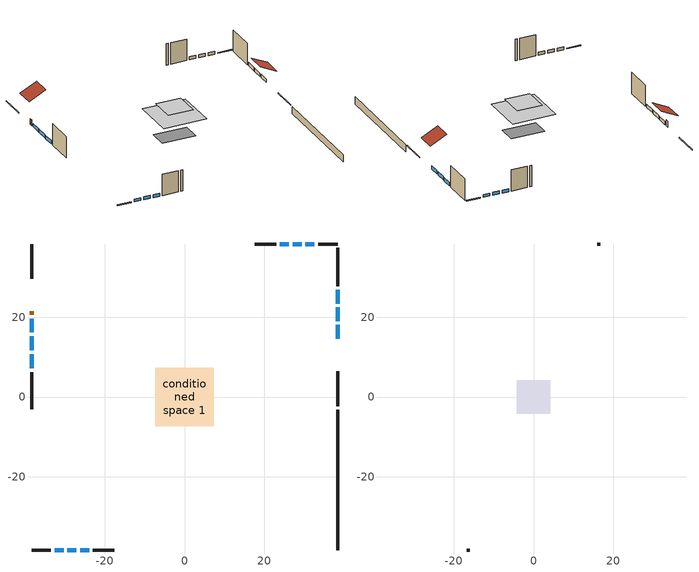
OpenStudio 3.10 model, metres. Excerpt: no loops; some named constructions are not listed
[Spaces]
conditioned space 1
 floor foundation (Slab1 construction): -5.65,-3.14 -5.65,3.14 5.65,3.14 5.65,-3.14 z-2.13
 floor adiabatic (AdiabaticFloorConstruction): -7.29,-7.29 -7.29,7.29 7.29,7.29 7.29,-7.29 z5.18
 wall outside (Wall1 construction): 38.36,27.82 38.36,37.43 z0.3:7.62
 wall outside (Wall2 construction): -22.95,-38.36 -17.61,-38.36 z0.3:7.62
 wall outside (Wall3 construction): -38.36,6.25 -38.36,-3.11 z0.3:7.62
 wall outside (Wall4 construction): 22.95,38.36 17.61,38.36 z0.3:7.62
 wall outside (RimJoist1 construction): 38.36,-2.27 38.36,6.45 z0.3:0.61
 wall outside (RimJoist2 construction): -38.36,-38.36 -33.51,-38.36 z0.3:0.61
 wall outside (RimJoist3 construction): -38.36,38.36 -38.36,29.64 z0.3:0.61
 wall outside (RimJoist4 construction): 38.36,38.36 33.51,38.36 z0.3:0.61
 wall outside (AdiabaticWallConstruction): 38.36,14.6 38.36,18.08 / 38.36,19.01 38.36,22.49 / 38.36,23.42 38.36,26.89 / -38.36,15.28 -38.36,11.69 / -38.36,10.76 -38.36,7.17 z0.3:1.49; -32.58,-38.36 -30.3,-38.36 / -29.37,-38.36 -27.09,-38.36 / -26.16,-38.36 -23.88,-38.36 / 32.58,38.36 30.3,38.36 / 29.37,38.36 27.09,38.36 / 26.16,38.36 23.88,38.36 z0.3:1.31; -38.36,19.64 -38.36,16.21 z0.3:1.43
 wall outside (AdiabaticWallConstruction 1): -38.36,21.49 -38.36,20.57 z0.3:2.34
 wall foundation (FoundationWall1 construction): 38.36,-38.36 38.36,-3.2 z-2.13:0.3
 window (WindowConstruction): 38.36,14.6 38.36,18.08 z0.3:1.49
 window (WindowConstruction 1): 38.36,19.01 38.36,22.49 z0.3:1.49
 window (WindowConstruction 2): 38.36,23.42 38.36,26.89 z0.3:1.49
 window (WindowConstruction 3): -32.58,-38.36 -30.3,-38.36 z0.3:1.31
 window (WindowConstruction 4): -29.37,-38.36 -27.09,-38.36 z0.3:1.31
 window (WindowConstruction 5): -26.16,-38.36 -23.88,-38.36 z0.3:1.31
 window (WindowConstruction 6): -38.36,19.64 -38.36,16.21 z0.3:1.43
 window (WindowConstruction 7): -38.36,15.28 -38.36,11.69 z0.3:1.49
 window (WindowConstruction 8): -38.36,10.76 -38.36,7.17 z0.3:1.49
 window (WindowConstruction 9): 32.58,38.36 30.3,38.36 z0.3:1.31
 window (WindowConstruction 10): 29.37,38.36 27.09,38.36 z0.3:1.31
 window (WindowConstruction 11): 26.16,38.36 23.88,38.36 z0.3:1.31
 door (Door): -38.36,21.49 -38.36,20.57 z0.3:2.34
 ceiling adiabatic (AdiabaticFloorConstruction): 7.29,-7.29 7.29,7.29 -7.29,7.29 -7.29,-7.29 z5.18
attic - vented 1
 floor to conditioned space 1 (Floor1 construction Reversed): -4.21,-4.21 -4.21,4.21 4.21,4.21 4.21,-4.21 z7.62
 wall outside (Wall5 construction): -16.68,-38.36 -16.01,-38.36 z0.3:7.62
 wall outside (Wall6 construction): 16.68,38.36 16.01,38.36 z0.3:7.62
 roof outside (Roof1 construction): 38.36,13.67,7.62 32.73,13.67,10.44 32.73,7.38,10.44 38.36,7.38,7.62
 roof outside (Roof2 construction): -38.36,22.41,7.62 -32.73,22.41,10.44 -32.73,28.71,10.44 -38.36,28.71,7.62
[Material] Roughness=Rough; Thermal Absorptance=0.9
Name | Thickness {m} | Conductivity {W/m-K} | Density {kg/m3} | Specific Heat {J/kg-K} | Solar Absorptance | Visible Absorptance
gypsum board | 0.0127 | 0.160291 | 801 | 837.4 | 0.6 | 0.6
ceiling stud and cavity | 0.1397 | 0.118061 | 65.682 | 1177.47 | 0.7 | 0.7
[Construction]
Floor1 construction: ceiling stud and cavity, gypsum board
[Schedule:Day]
heating setpoint day; cooling setpoint day: 3, 0, 20.2778, 12, 0, 19.7222, 24, 0, 20.2778
exterior lighting schedule day: 1, 0, 0.566667, 3, 0, 0.524167, 5, 0, 0.495833, 6, 0, 0.5525, 7, 0, 0.623333, 8, 0, 0.580833, 9, 0, 0.439167, 10, 0, 0.354167, 12, 0, 0.34, 13, 0, 0.354167, 14, 0, 0.396667, 15, 0, 0.425, 16, 0, 0.495833, 17, 0, 0.623333, 18, 0, 0.793333, 19, 0, 0.906667, 20, 0, 0.963333, 21, 0, 0.991667, 22, 0, 0.920833, 23, 0, 0.793333, 24, 0, 0.665833
exterior lighting schedule day 1: 1, 0, 0.528571, 3, 0, 0.488929, 5, 0, 0.4625, 6, 0, 0.515357, 7, 0, 0.581429, 8, 0, 0.541786, 9, 0, 0.409643, 10, 0, 0.330357, 12, 0, 0.317143, 13, 0, 0.330357, 14, 0, 0.37, 15, 0, 0.396429, 16, 0, 0.4625, 17, 0, 0.581429, 18, 0, 0.74, 19, 0, 0.845714, 20, 0, 0.898571, 21, 0, 0.925, 22, 0, 0.858929, 23, 0, 0.74, 24, 0, 0.621071
exterior lighting schedule day 2: 1, 0, 0.485714, 3, 0, 0.449286, 5, 0, 0.425, 6, 0, 0.473571, 7, 0, 0.534286, 8, 0, 0.497857, 9, 0, 0.376429, 10, 0, 0.303571, 12, 0, 0.291429, 13, 0, 0.303571, 14, 0, 0.34, 15, 0, 0.364286, 16, 0, 0.425, 17, 0, 0.534286, 18, 0, 0.68, 19, 0, 0.777143, 20, 0, 0.825714, 21, 0, 0.85, 22, 0, 0.789286, 23, 0, 0.68, 24, 0, 0.570714
exterior lighting schedule day 3: 1, 0, 0.442857, 3, 0, 0.409643, 5, 0, 0.3875, 6, 0, 0.431786, 7, 0, 0.487143, 8, 0, 0.453929, 9, 0, 0.343214, 10, 0, 0.276786, 12, 0, 0.265714, 13, 0, 0.276786, 14, 0, 0.31, 15, 0, 0.332143, 16, 0, 0.3875, 17, 0, 0.487143, 18, 0, 0.62, 19, 0, 0.708571, 20, 0, 0.752857, 21, 0, 0.775, 22, 0, 0.719643, 23, 0, 0.62, 24, 0, 0.520357
exterior lighting schedule day 4: 1, 0, 0.4, 3, 0, 0.37, 5, 0, 0.35, 6, 0, 0.39, 7, 0, 0.44, 8, 0, 0.41, 9, 0, 0.31, 10, 0, 0.25, 12, 0, 0.24, 13, 0, 0.25, 14, 0, 0.28, 15, 0, 0.3, 16, 0, 0.35, 17, 0, 0.44, 18, 0, 0.56, 19, 0, 0.64, 20, 0, 0.68, 21, 0, 0.7, 22, 0, 0.65, 23, 0, 0.56, 24, 0, 0.47
exterior lighting schedule day 5: 1, 0, 0.380952, 3, 0, 0.352381, 5, 0, 0.333333, 6, 0, 0.371429, 7, 0, 0.419048, 8, 0, 0.390476, 9, 0, 0.295238, 10, 0, 0.238095, 12, 0, 0.228571, 13, 0, 0.238095, 14, 0, 0.266667, 15, 0, 0.285714, 16, 0, 0.333333, 17, 0, 0.419048, 18, 0, 0.533333, 19, 0, 0.609524, 20, 0, 0.647619, 21, 0, 0.666667, 22, 0, 0.619048, 23, 0, 0.533333, 24, 0, 0.447619
exterior lighting schedule day 6: 1, 0, 0.390476, 3, 0, 0.36119, 5, 0, 0.341667, 6, 0, 0.380714, 7, 0, 0.429524, 8, 0, 0.400238, 9, 0, 0.302619, 10, 0, 0.244048, 12, 0, 0.234286, 13, 0, 0.244048, 14, 0, 0.273333, 15, 0, 0.292857, 16, 0, 0.341667, 17, 0, 0.429524, 18, 0, 0.546667, 19, 0, 0.624762, 20, 0, 0.66381, 21, 0, 0.683333, 22, 0, 0.634524, 23, 0, 0.546667, 24, 0, 0.45881
exterior lighting schedule day 7: 1, 0, 0.419048, 3, 0, 0.387619, 5, 0, 0.366667, 6, 0, 0.408571, 7, 0, 0.460952, 8, 0, 0.429524, 9, 0, 0.324762, 10, 0, 0.261905, 12, 0, 0.251429, 13, 0, 0.261905, 14, 0, 0.293333, 15, 0, 0.314286, 16, 0, 0.366667, 17, 0, 0.460952, 18, 0, 0.586667, 19, 0, 0.670476, 20, 0, 0.712381, 21, 0, 0.733333, 22, 0, 0.680952, 23, 0, 0.586667, 24, 0, 0.492381
exterior lighting schedule day 8: 1, 0, 0.466667, 3, 0, 0.431667, 5, 0, 0.408333, 6, 0, 0.455, 7, 0, 0.513333, 8, 0, 0.478333, 9, 0, 0.361667, 10, 0, 0.291667, 12, 0, 0.28, 13, 0, 0.291667, 14, 0, 0.326667, 15, 0, 0.35, 16, 0, 0.408333, 17, 0, 0.513333, 18, 0, 0.653333, 19, 0, 0.746667, 20, 0, 0.793333, 21, 0, 0.816667, 22, 0, 0.758333, 23, 0, 0.653333, 24, 0, 0.548333
exterior lighting schedule day 9: 1, 0, 0.509524, 3, 0, 0.47131, 5, 0, 0.445833, 6, 0, 0.496786, 7, 0, 0.560476, 8, 0, 0.522262, 9, 0, 0.394881, 10, 0, 0.318452, 12, 0, 0.305714, 13, 0, 0.318452, 14, 0, 0.356667, 15, 0, 0.382143, 16, 0, 0.445833, 17, 0, 0.560476, 18, 0, 0.713333, 19, 0, 0.815238, 20, 0, 0.86619, 21, 0, 0.891667, 22, 0, 0.827976, 23, 0, 0.713333, 24, 0, 0.59869
exterior lighting schedule day 10: 1, 0, 0.552381, 3, 0, 0.510952, 5, 0, 0.483333, 6, 0, 0.538571, 7, 0, 0.607619, 8, 0, 0.56619, 9, 0, 0.428095, 10, 0, 0.345238, 12, 0, 0.331429, 13, 0, 0.345238, 14, 0, 0.386667, 15, 0, 0.414286, 16, 0, 0.483333, 17, 0, 0.607619, 18, 0, 0.773333, 19, 0, 0.88381, 20, 0, 0.939048, 21, 0, 0.966667, 22, 0, 0.897619, 23, 0, 0.773333, 24, 0, 0.649048
exterior lighting schedule day 11: 1, 0, 0.571429, 3, 0, 0.528571, 5, 0, 0.5, 6, 0, 0.557143, 7, 0, 0.628571, 8, 0, 0.585714, 9, 0, 0.442857, 10, 0, 0.357143, 12, 0, 0.342857, 13, 0, 0.357143, 14, 0, 0.4, 15, 0, 0.428571, 16, 0, 0.5, 17, 0, 0.628571, 18, 0, 0.8, 19, 0, 0.914286, 20, 0, 0.971429, 21, 0, 1, 22, 0, 0.928571, 23, 0, 0.8, 24, 0, 0.671429
misc permanent spa heater schedule day; misc permanent spa heater schedule day 6: 1, 0, 0.145464, 2, 0, 0.175769, 3, 0, 0.145464, 4, 0, 0.175769, 5, 0, 0.284867, 6, 0, 0.406087, 7, 0, 0.345477, 9, 0, 0.145464, 10, 0, 0.115159, 11, 0, 0.090915, 14, 0, 0.084854, 15, 0, 0.145464, 16, 0, 0.351538, 17, 0, 0.763686, 18, 0, 0.739442, 19, 0, 0.412148, 20, 0, 0.369721, 21, 0, 0.309111, 22, 0, 0.260623, 24, 0, 0.145464
misc permanent spa heater schedule day 1: 1, 0, 0.145116, 2, 0, 0.175349, 3, 0, 0.145116, 4, 0, 0.175349, 5, 0, 0.284186, 6, 0, 0.405117, 7, 0, 0.344652, 9, 0, 0.145116, 10, 0, 0.114884, 11, 0, 0.0906978, 14, 0, 0.0846513, 15, 0, 0.145116, 16, 0, 0.350698, 17, 0, 0.761861, 18, 0, 0.737675, 19, 0, 0.411163, 20, 0, 0.368838, 21, 0, 0.308372, 22, 0, 0.26, 24, 0, 0.145116
misc permanent spa heater schedule day 2: 1, 0, 0.188391, 2, 0, 0.227639, 3, 0, 0.188391, 4, 0, 0.227639, 5, 0, 0.368932, 6, 0, 0.525924, 7, 0, 0.447428, 9, 0, 0.188391, 10, 0, 0.149143, 11, 0, 0.117744, 14, 0, 0.109895, 15, 0, 0.188391, 16, 0, 0.455277, 17, 0, 0.989051, 18, 0, 0.957653, 19, 0, 0.533774, 20, 0, 0.478826, 21, 0, 0.40033, 22, 0, 0.337533, 24, 0, 0.188391
misc permanent spa heater schedule day 3; misc permanent spa pump schedule day 5; misc permanent spa pump schedule day 7: 1, 0, 0.190476, 2, 0, 0.230159, 3, 0, 0.190476, 4, 0, 0.230159, 5, 0, 0.373016, 6, 0, 0.531746, 7, 0, 0.452381, 9, 0, 0.190476, 10, 0, 0.150794, 11, 0, 0.119048, 14, 0, 0.111111, 15, 0, 0.190476, 16, 0, 0.460317, 17, 0, 1, 18, 0, 0.968254, 19, 0, 0.539683, 20, 0, 0.484127, 21, 0, 0.404762, 22, 0, 0.34127, 24, 0, 0.190476
misc permanent spa heater schedule day 4: 1, 0, 0.1618, 2, 0, 0.195509, 3, 0, 0.1618, 4, 0, 0.195509, 5, 0, 0.316859, 6, 0, 0.451693, 7, 0, 0.384276, 9, 0, 0.1618, 10, 0, 0.128092, 11, 0, 0.101125, 14, 0, 0.0943836, 15, 0, 0.1618, 16, 0, 0.391018, 17, 0, 0.849453, 18, 0, 0.822486, 19, 0, 0.458435, 20, 0, 0.411243, 21, 0, 0.343826, 22, 0, 0.289893, 24, 0, 0.1618
misc permanent spa heater schedule day 5: 1, 0, 0.160758, 2, 0, 0.194249, 3, 0, 0.160758, 4, 0, 0.194249, 5, 0, 0.314817, 6, 0, 0.448782, 7, 0, 0.3818, 9, 0, 0.160758, 10, 0, 0.127267, 11, 0, 0.100474, 14, 0, 0.0937753, 15, 0, 0.160758, 16, 0, 0.388498, 17, 0, 0.843978, 18, 0, 0.817185, 19, 0, 0.45548, 20, 0, 0.408593, 21, 0, 0.34161, 22, 0, 0.288024, 24, 0, 0.160758
misc permanent spa pump schedule day 3; misc permanent spa pump schedule day 9: 1, 0, 0.150246, 2, 0, 0.181548, 3, 0, 0.150246, 4, 0, 0.181548, 5, 0, 0.294232, 6, 0, 0.419438, 7, 0, 0.356835, 9, 0, 0.150246, 10, 0, 0.118945, 11, 0, 0.0939039, 14, 0, 0.0876437, 15, 0, 0.150246, 16, 0, 0.363095, 17, 0, 0.788793, 18, 0, 0.763752, 19, 0, 0.425698, 20, 0, 0.381876, 21, 0, 0.319273, 22, 0, 0.269191, 24, 0, 0.150246
misc permanent spa pump schedule day 4; misc permanent spa pump schedule day 8; misc permanent spa pump schedule day 10: 1, 0, 0.151232, 2, 0, 0.182738, 3, 0, 0.151232, 4, 0, 0.182738, 5, 0, 0.296162, 6, 0, 0.422188, 7, 0, 0.359175, 9, 0, 0.151232, 10, 0, 0.119725, 11, 0, 0.0945197, 14, 0, 0.0882184, 15, 0, 0.151232, 16, 0, 0.365476, 17, 0, 0.793966, 18, 0, 0.76876, 19, 0, 0.428489, 20, 0, 0.38438, 21, 0, 0.321367, 22, 0, 0.270956, 24, 0, 0.151232
misc permanent spa pump schedule day 6: 1, 0, 0.190148, 2, 0, 0.229762, 3, 0, 0.190148, 4, 0, 0.229762, 5, 0, 0.372373, 6, 0, 0.530829, 7, 0, 0.451601, 9, 0, 0.190148, 10, 0, 0.150534, 11, 0, 0.118842, 14, 0, 0.11092, 15, 0, 0.190148, 16, 0, 0.459524, 17, 0, 0.998276, 18, 0, 0.966585, 19, 0, 0.538752, 20, 0, 0.483292, 21, 0, 0.404064, 22, 0, 0.340681, 24, 0, 0.190148
general water use schedule day: 1, 0, 0.315068, 3, 0, 0.287671, 4, 0, 0.342466, 5, 0, 0.369863, 6, 0, 0.520548, 7, 0, 0.60274, 8, 0, 0.534247, 10, 0, 0.506849, 11, 0, 0.465753, 14, 0, 0.479452, 15, 0, 0.534247, 16, 0, 0.589041, 17, 0, 0.69863, 18, 0, 0.876712, 19, 0, 0.890411, 20, 0, 0.986301, 21, 0, 1, 22, 0, 0.863014, 23, 0, 0.616438, 24, 0, 0.465753
cooling season schedule day; cooling season schedule day 2: 24, 0, 0
cooling season schedule day 1; natural vent schedule day: 24, 0, 1
mech vent range fan 0 schedule day: 17, 0, 0, 18, 0, 1, 24, 0, 0
mech vent bath fan 0 schedule day: 11, 0, 0, 12, 0, 1, 24, 0, 0
